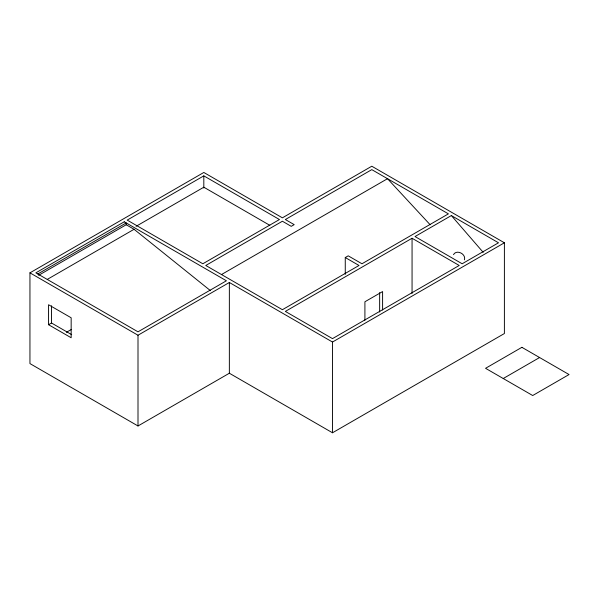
<?xml version="1.0" encoding="UTF-8"?>
<svg xmlns="http://www.w3.org/2000/svg" width="599" height="599" viewBox="0 0 599 599"><rect width="100%" height="100%" fill="white"/><g stroke="black" fill="none" stroke-linecap="round" stroke-linejoin="round"><path stroke-width="0.9" d="M464.405 259.839C466.381 254.043 456.528 249.042 453.488 254.65M29.95 272.844L203.817 172.467L282.399 217.834L371.792 166.222L504.395 242.79L504.395 333.531L332.497 432.778L229.357 373.229L138.002 425.971L29.95 363.586L29.95 272.844L138.002 335.23L229.357 282.488L332.497 342.036L504.395 242.79M203.817 175.866L127.198 220.103L202.836 263.77L279.456 219.534L203.817 175.866L203.817 188.026M37.812 273.975L126.217 222.94L126.217 224.752L38.613 275.33M136.07 226.325L203.817 187.21L269.797 225.306M47.276 279.404L134.071 229.29L210.414 290.62M48.564 324.71L71.161 337.754L71.161 317.784L48.564 304.741L48.564 324.71L51.514 323.003L71.685 334.654M66.384 332.34L71.206 329.555M221.495 274.544L387.508 178.704L430.179 224.767M345.264 257.533L348.214 255.833L361.968 263.77L448.411 213.865L371.792 169.629L285.349 219.534L294.191 224.64L291.241 226.34L282.399 221.233L205.779 265.469L282.399 309.705L359.018 265.469L345.264 257.533L345.264 274.372M412.06 238.252L285.349 311.413L332.497 338.63L459.216 265.469L412.06 238.252L412.06 293.443M451.354 215.565L415.01 236.545L462.158 263.77L498.503 242.79L451.354 215.565L483.198 252.336M503.235 378.516L539.579 357.536M126.217 224.752L134.071 229.29M382.596 310.012L382.596 291.563L364.911 301.769L364.911 320.225M379.646 292.626L379.646 312.004M332.497 342.036L332.497 432.778M229.357 282.488L229.357 373.229M138.002 335.23L138.002 425.971M51.514 305.767L51.514 323.003M124.248 221.802L35.843 272.844L138.002 331.824L226.407 280.781L124.248 221.802M521.901 347.323L485.557 368.31L532.706 395.527L569.05 374.547L521.901 347.323"/></g></svg>
